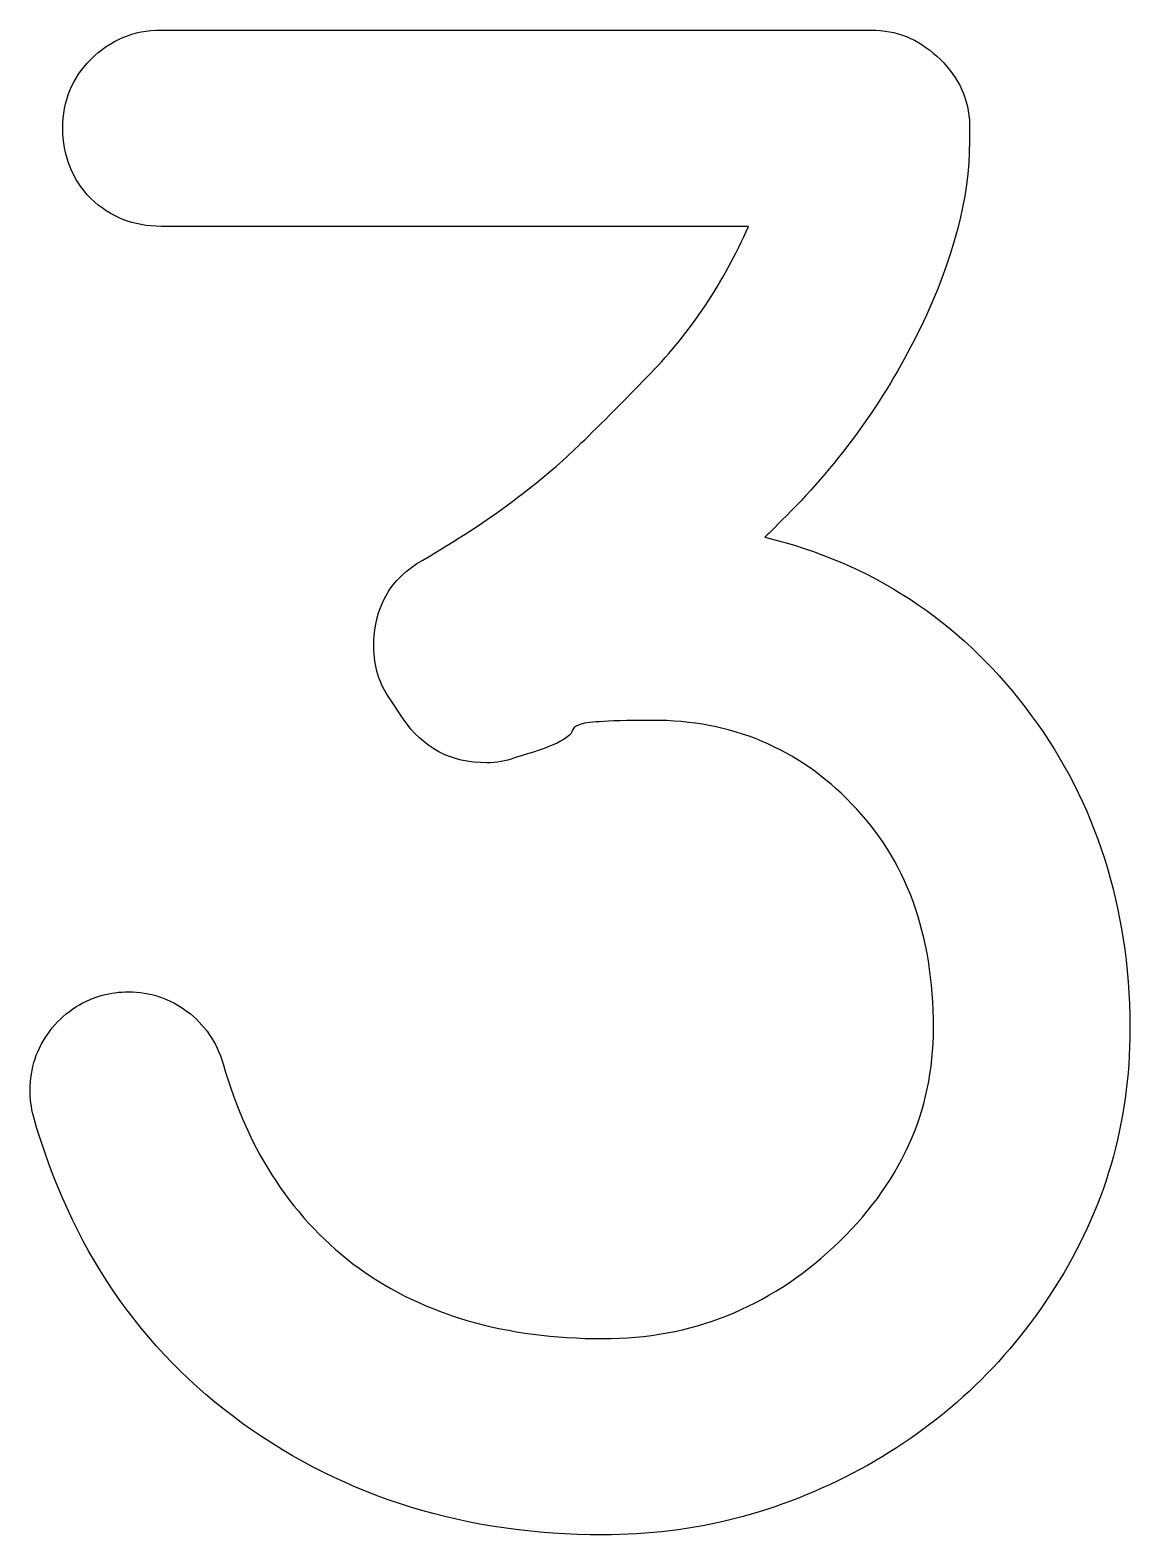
# Model space of a CAD drawing. Header units: millimetres. Extents: x 8.42 to 13.02, y 7.57 to 13.87.
import ezdxf

# ---------------------------------------------------------------- set-up
doc = ezdxf.new("R2010")
doc.units = ezdxf.units.MM
doc.layers.get('0').update_dxf_attribs({"linetype": 'CONTINUOUS'})

msp = doc.modelspace()

# ---------------------------------------------------------------- linework, layer by layer
at = {"color": 7}
for points in [[(8.969805, 13.870525), (11.94037, 13.870525)], [(12.35105, 13.494063), (12.35105, 13.405078)], [(8.559088, 13.459949), (8.559129, 13.459842)], [(11.426981, 13.049311), (8.969764, 13.049311)], [(9.982777, 10.989086), (9.928012, 11.071216)], [(13.021815, 9.750058), (13.021815, 9.688458)]]:
    msp.add_lwpolyline(points, dxfattribs=at)
for points in [[(8.675486, 13.747316), (8.757626, 13.829455), (8.855732, 13.870525), (8.969805, 13.870525)], [(11.94037, 13.870525), (12.045325, 13.870525), (12.136586, 13.834017), (12.214155, 13.761002)], [(8.559129, 13.459842), (8.559129, 13.57392), (8.597915, 13.669744), (8.675486, 13.747316)], [(12.214155, 13.761002), (12.296295, 13.687998), (12.341927, 13.599018), (12.35105, 13.494063)], [(8.675446, 13.165668), (8.597874, 13.247782), (8.559088, 13.345876), (8.559088, 13.459949)], [(12.35105, 13.405078), (12.35105, 13.167798), (12.282604, 12.907703), (12.145711, 12.624791)], [(8.969764, 13.049311), (8.855686, 13.049311), (8.75758, 13.088097), (8.675446, 13.165668)], [(11.016303, 12.433295), (11.185137, 12.606691), (11.32203, 12.812029), (11.426981, 13.049311)], [(12.145711, 12.624791), (12.008819, 12.34188), (11.828578, 12.086348), (11.604987, 11.858194)], [(10.70145, 12.118442), (10.76533, 12.177765), (10.870281, 12.282716), (11.016303, 12.433295)], [(10.441355, 11.899414), (10.555432, 11.98611), (10.642131, 12.059119), (10.70145, 12.118442)], [(10.064902, 11.653008), (10.206357, 11.735147), (10.331842, 11.817283), (10.441355, 11.899414)], [(11.604987, 11.858194), (11.550234, 11.803439), (11.513726, 11.766937), (11.495465, 11.748687)], [(11.495465, 11.748687), (11.942646, 11.639175), (12.305411, 11.401895), (12.58376, 11.036847)], [(9.859564, 11.290243), (9.859564, 11.454513), (9.92801, 11.575435), (10.064902, 11.653008)], [(9.928012, 11.071216), (9.88238, 11.135096), (9.859564, 11.208105), (9.859564, 11.290243)], [(12.58376, 11.036847), (12.862107, 10.676363), (13.008125, 10.247433), (13.021815, 9.750058)], [(10.331852, 10.80428), (10.18127, 10.80428), (10.064912, 10.865882), (9.982777, 10.989086)], [(10.715138, 10.96171), (10.701445, 10.957243), (10.692321, 10.948117), (10.687768, 10.93433)], [(10.804118, 10.97544), (10.763051, 10.97544), (10.733391, 10.970863), (10.715138, 10.96171)], [(11.023145, 10.98214), (10.91819, 10.98214), (10.845181, 10.979907), (10.804118, 10.97544)], [(11.858189, 10.633064), (11.634598, 10.865781), (11.35625, 10.98214), (11.023145, 10.98214)], [(10.687768, 10.93433), (10.687768, 10.925177), (10.667235, 10.909207), (10.626168, 10.88642)], [(10.626168, 10.88642), (10.585101, 10.868173), (10.525782, 10.84764), (10.448209, 10.82482)], [(10.448209, 10.82482), (10.411702, 10.811127), (10.372917, 10.80428), (10.331852, 10.80428)], [(12.20042, 9.695352), (12.20042, 10.087777), (12.086343, 10.400347), (11.858189, 10.633064)], [(8.504317, 9.681607), (8.559071, 9.754611), (8.63208, 9.804805), (8.723344, 9.832188)], [(8.723344, 9.832188), (8.759854, 9.841348), (8.796361, 9.845928), (8.832866, 9.845928)], [(8.832866, 9.845928), (8.92413, 9.845928), (9.006266, 9.818551), (9.079274, 9.763798)], [(9.079274, 9.763798), (9.152278, 9.709045), (9.202472, 9.636036), (9.229855, 9.544771)], [(8.422185, 9.435199), (8.422185, 9.526463), (8.449562, 9.608599), (8.504317, 9.681607)], [(11.782897, 8.778173), (12.061246, 9.038268), (12.20042, 9.343995), (12.20042, 9.695352)], [(13.021815, 9.688458), (13.021815, 9.296033), (12.916864, 8.93555), (12.706962, 8.607007)], [(9.229855, 9.544771), (9.33481, 9.17516), (9.524178, 8.889967), (9.797957, 8.689192)], [(8.43592, 9.325693), (8.426763, 9.3622), (8.422185, 9.398702), (8.422185, 9.435199)], [(9.312032, 8.038903), (8.883102, 8.349193), (8.591064, 8.778123), (8.43592, 9.325693)], [(10.817806, 8.394874), (11.187417, 8.394874), (11.509114, 8.52264), (11.782897, 8.778173)], [(9.797957, 8.689192), (10.071742, 8.49298), (10.411692, 8.394874), (10.817806, 8.394874)], [(12.706962, 8.607007), (12.501623, 8.283028), (12.23012, 8.029778), (11.892453, 7.847255)], [(10.817847, 7.573471), (10.247462, 7.573471), (9.745524, 7.728615), (9.312032, 8.038903)], [(11.892453, 7.847255), (11.554784, 7.664732), (11.196582, 7.573471), (10.817847, 7.573471)]]:
    msp.add_open_spline(points, degree=3, dxfattribs=at)

doc.saveas('drawing.dxf')
